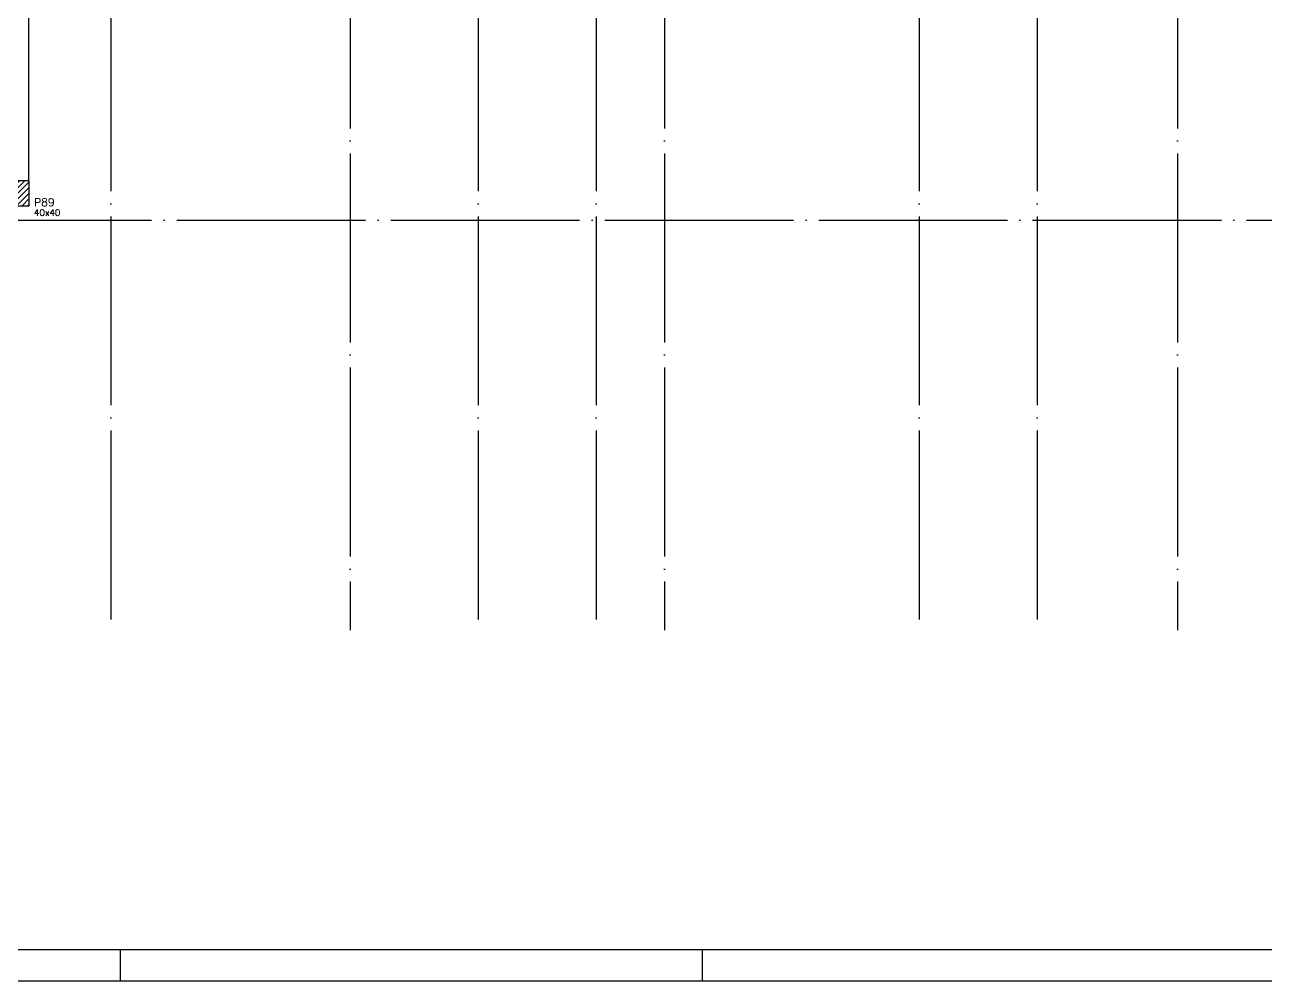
# Model space of a CAD drawing. Header units: millimetres. Extents: x -4245 to 5400, y -2094 to 2406.
# Drawn here: x -1226 to 745, y -2094 to -575 of the extents above; entities that cross this region are included whole.
import ezdxf
from ezdxf.enums import TextEntityAlignment as Align

# ---------------------------------------------------------------- set-up
doc = ezdxf.new("R2010")
doc.units = ezdxf.units.MM
doc.header["$LTSCALE"] = 50
doc.linetypes.add('EIXO', pattern=[6.8, 6, -0.4, 0, -0.4])
for name, color, linetype in [('F-EIXO', 12, 'EIXO'), ('F-MARGEM', 1, 'Continuous'), ('F-PILARES-DIM', 172, 'Continuous'), ('F-PILARES-HACH', 174, 'Continuous'), ('F-PILARES-NOME', 170, 'Continuous'), ('F-PILARES-S', 170, 'Continuous'), ('F-TEXTO', 6, 'Continuous'), ('F-VIGAS', 3, 'Continuous')]:
    doc.layers.add(name, color=color, linetype=linetype)
doc.styles.add('MCP', font='simplex.shx')
doc.styles.add('ROMANS', font='simplex.shx')

# ---------------------------------------------------------------- blocks, each defined once
blk = doc.blocks.new('A0-4L_900')
at = {"layer": 'F-MARGEM', "color": 2}
for p, q in [((63.4, 1), (63.4, 0)), ((81.9, 1), (81.9, 0))]:
    blk.add_line(p, q, dxfattribs=at)
blk.add_lwpolyline([(0, 0), (0, 90), (192.9, 90), (192.9, 0)], close=True, dxfattribs=at)
at = {"layer": 'F-MARGEM', "color": 7}
blk.add_lwpolyline([(2.5, 89), (191.9, 89), (191.9, 1), (2.5, 1)], close=True, dxfattribs=at)
blk = doc.blocks.new('*U23')
at = {"layer": 'F-EIXO'}
blk.add_line((0, 0), (7397, 0), dxfattribs=at)
at = {"layer": 'F-TEXTO', "style": 'ROMANS'}
blk.add_attdef('EIXO', text='', height=17.5, dxfattribs=at).set_placement((-28.2072, 0), align=Align.MIDDLE_CENTER)
blk = doc.blocks.new('*U30')
at = {"layer": 'F-EIXO'}
blk.add_line((0, 0), (0, -3477.9), dxfattribs=at)
at = {"layer": 'F-EIXO', "color": 2, "linetype": 'Continuous'}
blk.add_circle((0, 28.2), 28.2, dxfattribs=at)
at = {"layer": 'F-TEXTO', "style": 'ROMANS'}
blk.add_attdef('EIXO', text='', height=17.5, rotation=360, dxfattribs=at).set_placement((0, 28.2), align=Align.MIDDLE_CENTER)
blk = doc.blocks.new('*U25')
at = {"layer": 'F-EIXO'}
blk.add_line((0, 0), (0, -3377.9), dxfattribs=at)
at = {"layer": 'F-EIXO', "color": 2, "linetype": 'Continuous'}
blk.add_circle((0, 28.2), 28.2, dxfattribs=at)
at = {"layer": 'F-TEXTO', "style": 'ROMANS'}
blk.add_attdef('EIXO', text='', height=17.5, rotation=360, dxfattribs=at).set_placement((0, 28.2), align=Align.MIDDLE_CENTER)
blk = doc.blocks.new('*U26')
at = {"layer": 'F-EIXO'}
blk.add_line((0, 0), (0, -3477.9), dxfattribs=at)
at = {"layer": 'F-EIXO', "color": 2, "linetype": 'Continuous'}
blk.add_circle((0, 28.2), 28.2, dxfattribs=at)
at = {"layer": 'F-TEXTO', "style": 'ROMANS'}
blk.add_attdef('EIXO', text='', height=17.5, rotation=360, dxfattribs=at).set_placement((0, 28.2), align=Align.MIDDLE_CENTER)

msp = doc.modelspace()

# ---------------------------------------------------------------- hatches: boundary and pattern name
at = {"layer": 'F-PILARES-HACH', "linetype": 'Continuous'}
h = msp.add_hatch(dxfattribs=at)
h.set_pattern_fill('ANSI31', color=256, scale=50, style=0)
h.set_pattern_definition([(45, (0, 5000), (-4.4194174, 4.4194174), [])])
h.paths.add_polyline_path([(-1259.5, -862.5), (-1219.5, -862.5), (-1219.5, -822.5), (-1259.5, -822.5)], flags=16)

# ---------------------------------------------------------------- linework, layer by layer
at = {"layer": 'F-PILARES-S', "linetype": 'Continuous'}
msp.add_lwpolyline([(-1259.5, -862.5), (-1219.5, -862.5), (-1219.5, -822.5), (-1259.5, -822.5), (-1259.5, -862.5)], dxfattribs=at)
at = {"layer": 'F-VIGAS'}
msp.add_lwpolyline([(-1220, -822.5), (-1220, -524.5)], dxfattribs=at)

# ---------------------------------------------------------------- block references
at = {"layer": 'F-EIXO', "linetype": 'Continuous'}
for name, p, values in [('*U30', (-709.5, 1941.357), {'EIXO': 'Y1'}), ('*U26', (-209.5, 1941.357), {'EIXO': '4'}), ('*U26', (605.5, 1941.357), {'EIXO': '5'}), ('*U25', (-1090, 1841.357), {'EIXO': 'T1'}), ('*U25', (-506, 1841.357), {'EIXO': "T2'"}), ('*U25', (-318.5, 1841.357), {'EIXO': 'T2'}), ('*U25', (195, 1841.357), {'EIXO': "T3'"}), ('*U25', (382.5, 1841.357), {'EIXO': 'T3'})]:
    msp.add_blockref(name, p, dxfattribs=at).add_auto_attribs(values)
msp.add_blockref('*U23', (-3705.761, -885), dxfattribs=at)
at = {"layer": 'F-MARGEM', "linetype": 'Continuous', "xscale": 50, "yscale": 50, "zscale": 50}
msp.add_blockref('A0-4L_900', (-4244.836, -2094.493), dxfattribs=at)

# ---------------------------------------------------------------- texts
at = {"layer": 'F-PILARES-DIM', "linetype": 'Continuous', "style": 'MCP'}
msp.add_text('40x40', height=10, dxfattribs=at).set_placement((-1211.68, -878.209))
at = {"layer": 'F-PILARES-NOME', "linetype": 'Continuous', "style": 'MCP'}
msp.add_text('P89', height=12.5, dxfattribs=at).set_placement((-1211.68, -863.209))

doc.saveas('drawing.dxf')
